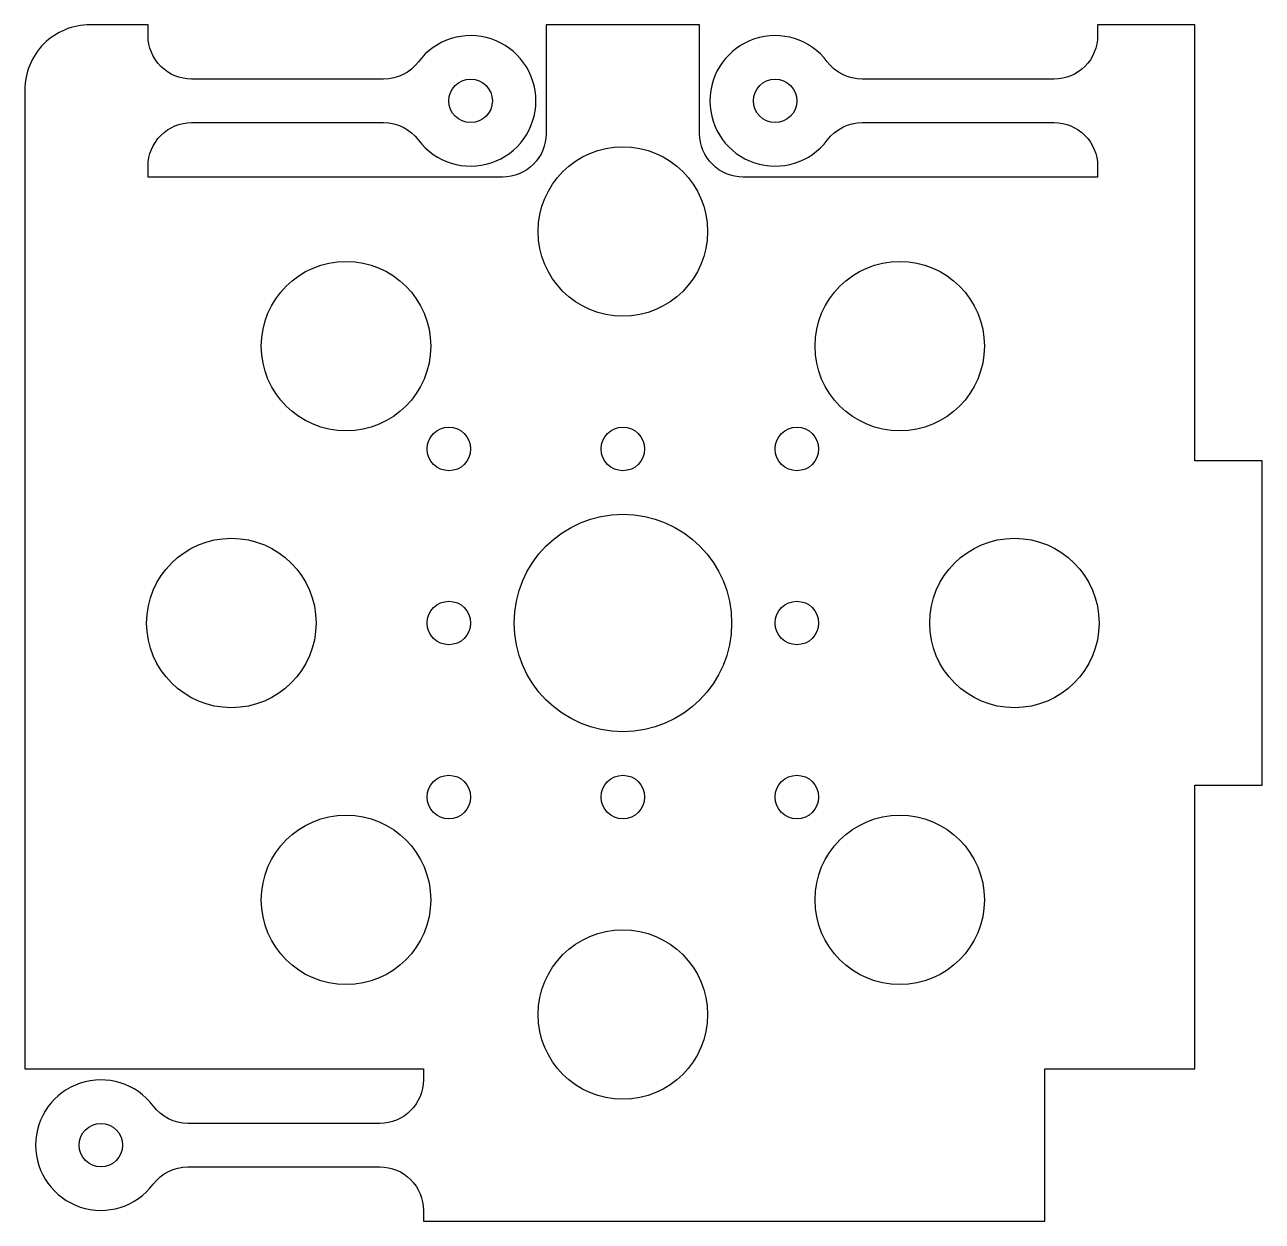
# Model space of a CAD drawing. Header units: millimetres. Extents: x -13 to 43.9, y -14.7 to 40.2.
import ezdxf

# ---------------------------------------------------------------- set-up
doc = ezdxf.new("R2010")
doc.units = ezdxf.units.MM

msp = doc.modelspace()

# ---------------------------------------------------------------- linework, layer by layer
msp.add_lwpolyline([(-10, 40.25, 0.414214), (-13, 37.25), (-13, -7.75), (5.328, -7.75), (5.328, -8.25, -0.414214), (3.328, -10.25), (-5.5, -10.25, -0.236068), (-7.1, -9.45, 3), (-7.1, -13.05, -0.236068), (-5.5, -12.25), (3.328, -12.25, -0.414214), (5.328, -14.25), (5.328, -14.75), (33.896, -14.75), (33.896, -7.75), (40.796, -7.75), (40.796, 5.3), (43.896, 5.3), (43.896, 20.2), (40.796, 20.2), (40.796, 40.25), (36.328, 40.25), (36.328, 39.75, -0.414214), (34.328, 37.75), (25.5, 37.75, -0.236068), (23.9, 38.55, 3), (23.9, 34.95, -0.236068), (25.5, 35.75), (34.328, 35.75, -0.414214), (36.328, 33.75), (36.328, 33.25), (20.028, 33.25, -0.414214), (18.028, 35.25), (18.028, 40.25), (10.972, 40.25), (10.972, 35.25, -0.414214), (8.972, 33.25), (-7.328, 33.25), (-7.328, 33.75, -0.414214), (-5.328, 35.75), (3.5, 35.75, -0.236068), (5.1, 34.95, 3), (5.1, 38.55, -0.236068), (3.5, 37.75), (-5.328, 37.75, -0.414214), (-7.328, 39.75), (-7.328, 40.25)], format="xyb", close=True)
for centre, radius in [((7.5, 36.75), 1), ((21.5, 36.75), 1), ((14.5, 30.75), 3.895), ((1.772, 25.478), 3.895), ((27.228, 25.478), 3.895), ((6.5, 20.75), 1), ((14.5, 20.75), 1), ((22.5, 20.75), 1), ((14.5, 12.75), 5), ((-3.5, 12.75), 3.895), ((32.5, 12.75), 3.895), ((6.5, 12.75), 1), ((22.5, 12.75), 1), ((6.5, 4.75), 1), ((14.5, 4.75), 1), ((22.5, 4.75), 1), ((1.772, 0.022), 3.895), ((27.228, 0.022), 3.895), ((14.5, -5.25), 3.895), ((-9.5, -11.25), 1)]:
    msp.add_circle(centre, radius)

doc.saveas('drawing.dxf')
